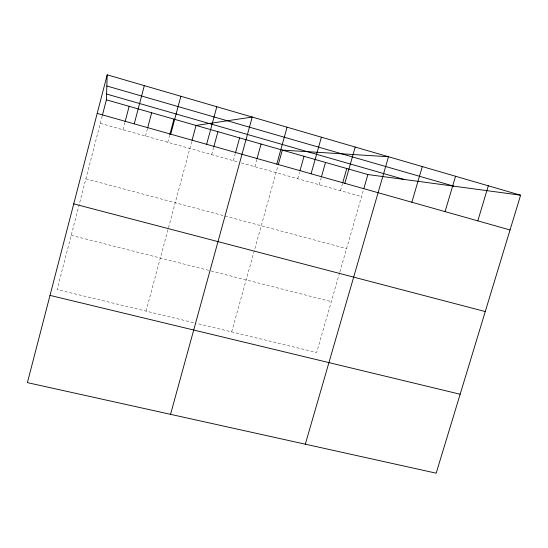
<?xml version="1.0" encoding="UTF-8"?>
<svg xmlns="http://www.w3.org/2000/svg" width="548" height="548" viewBox="0 0 548 548"><rect width="100%" height="100%" fill="white"/><g stroke="black" fill="none" stroke-linecap="round" stroke-linejoin="round"><path stroke-width="0.41" stroke-dasharray="2.74 2.06" d="M102.188 116.053L57.115 289.55L195.807 323.197M123.005 129.725L124.91 122.464M145.501 136.034L147.412 128.807M167.784 142.281L169.551 135.664M146.035 311.12L191.841 141.069M211.706 154.598L213.706 147.234M233.352 160.667L235.359 153.344M254.799 166.674L256.813 159.393M231.667 331.896L278.062 165.393M297.722 178.71L299.523 172.312M319.196 184.731L321.224 177.566M340.466 190.697L342.575 183.306M339.609 272.753L316.648 352.515L196.629 323.395M339.835 271.952L363.406 190.067M71.199 235.311L210.22 270.746M211.042 270.952L331.3 301.606M85.878 178.812L346.562 248.6M100.291 123.355L238.12 162.003M241.298 162.893L361.529 196.602"/><path stroke-width="0.82" d="M102.401 115.238L106.401 99.825L107.196 74.823L520.6 195.204L436.174 473.177L27.4 382.627L107.196 74.823M125.122 121.656L129.143 106.319M134.253 123.869L144.316 85.632M147.624 128.006L151.659 112.758M169.77 134.835L173.963 119.128M170.729 134.164L180.847 96.27M192.067 140.24L196.054 125.444L252.217 117.053L170.544 414.336M206.637 144.302L216.816 106.744M213.926 146.419L217.926 131.691M235.585 152.529L239.599 137.884M257.039 158.584L261.06 144.021M276.802 164.112L287.077 127.204M278.288 164.585L282.323 150.097L388.505 156.735L305.318 444.188M299.975 170.709L304.024 156.296M311.079 173.791L321.402 137.199M321.45 176.771L325.512 162.441M342.808 182.484L346.795 168.524M344.843 183.32L355.207 147.042M363.879 188.437L367.879 174.545L520.6 195.204M411.843 202.239L422.296 166.578M445.072 211.617L455.559 176.264M477.801 220.858L488.33 185.806M50.019 295.393L460.149 394.238M73.74 203.87L485.261 311.559M97.195 113.402L510.044 229.961M106.401 99.825L367.879 174.545M106.586 94.044L404.15 179.449M106.839 85.988L453.73 186.156"/></g></svg>
